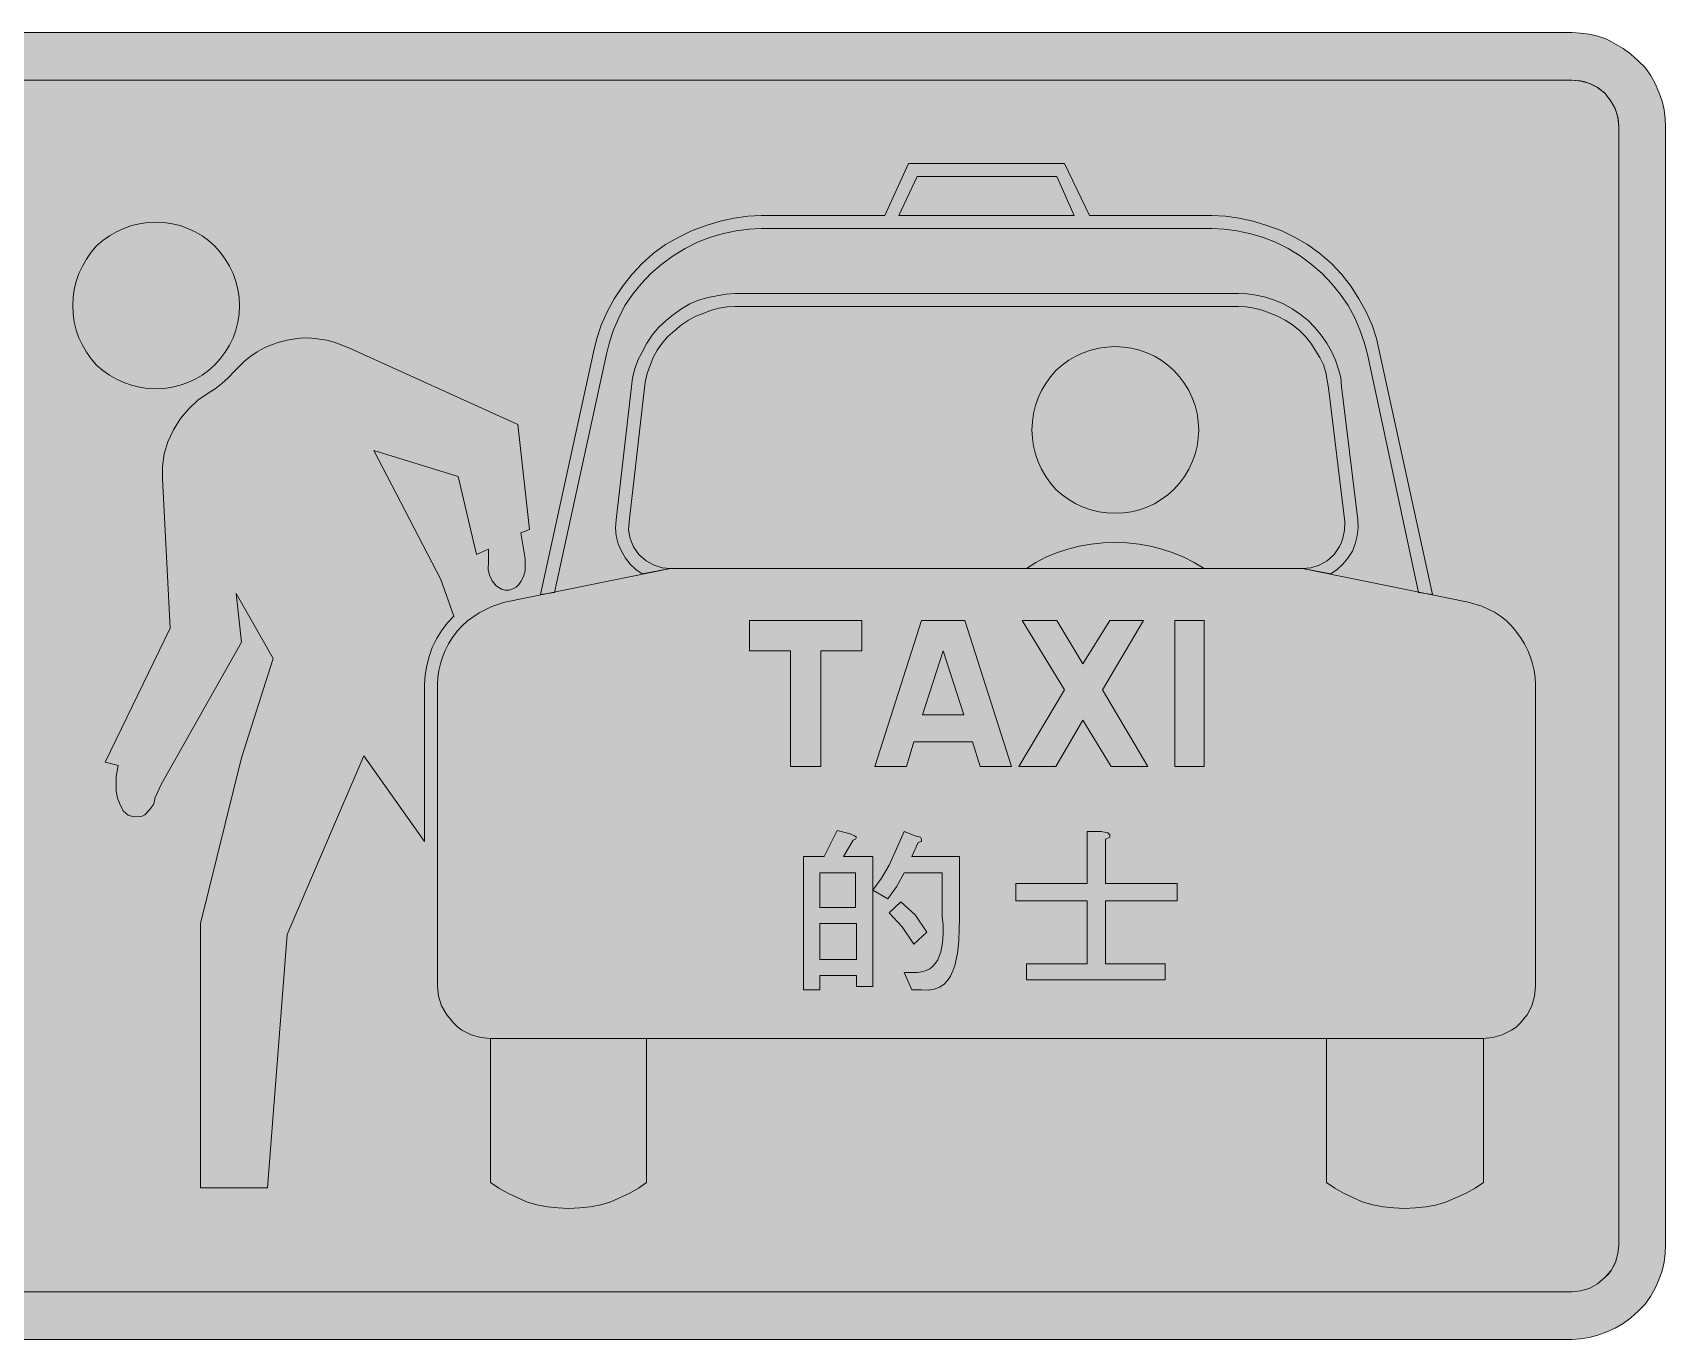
# Model space of a CAD drawing. Header units: metres. Extents: x 13 to 556, y 34 to 251.
# Drawn here: x 284.8 to 556.3, y 34.2 to 251.5 of the extents above; entities that cross this region are included whole.
import ezdxf

# ---------------------------------------------------------------- set-up
doc = ezdxf.new("R2010")
doc.units = ezdxf.units.M
for name, color, linetype, true_color in [('FILL_BLACK_000000', 7, 'Continuous', 0x000000), ('FILL_RED_FF0000', 7, 'Continuous', 0xff0000), ('FILL_WHITE_FFFFFF', 7, 'Continuous', 0xffffff)]:
    doc.layers.add(name, color=color, linetype=linetype, true_color=true_color)

msp = doc.modelspace()

# ---------------------------------------------------------------- hatches: boundary and pattern name
at = {"layer": 'FILL_BLACK_000000', "true_color": 0x000000}
h = msp.add_hatch(color=7, dxfattribs=at)
h.dxf.hatch_style = 1
h.paths.add_polyline_path([(543.59, 251.19), (545.06, 250.85), (546.54, 250.38), (549.22, 248.85), (550.51, 247.9), (551.76, 246.78), (552.88, 245.64), (553.81, 244.37), (554.57, 243.01), (555.18, 241.56), (555.73, 240.08), (556.06, 238.61), (556.22, 237.18), (556.26, 235.8), (556.26, 49.86), (556.22, 48.48), (556.06, 47.05), (555.73, 45.58), (555.18, 44.1), (554.57, 42.73), (553.81, 41.35), (552.88, 40.05), (551.76, 38.88), (550.51, 37.76), (549.22, 36.83), (547.89, 36.07), (546.54, 35.46), (545.06, 34.88), (543.59, 34.49), (542.16, 34.27), (540.78, 34.2), (29.04, 34.2), (27.66, 34.27), (26.23, 34.49), (24.76, 34.88), (23.28, 35.46), (21.91, 36.07), (20.53, 36.83), (19.23, 37.76), (18.06, 38.88), (16.94, 40.05), (16.01, 41.35), (15.25, 42.73), (14.64, 44.1), (14.06, 45.58), (13.67, 47.05), (13.45, 48.48), (13.38, 49.86), (13.38, 235.8), (13.45, 237.18), (13.67, 238.61), (14.06, 240.08), (14.64, 241.56), (15.25, 243.01), (16.01, 244.37), (16.94, 245.64), (18.06, 246.78), (19.2, 247.9), (20.47, 248.85), (21.83, 249.67), (23.28, 250.38), (24.76, 250.85), (26.23, 251.19), (27.66, 251.39), (29.04, 251.46), (540.78, 251.46), (542.16, 251.39), (543.59, 251.19)])
h.paths.add_polyline_path([(27.64, 243.43), (26.2, 243.07), (24.84, 242.4), (24.21, 241.94), (23.64, 241.38), (22.54, 240.03), (21.84, 238.68), (21.43, 237.24), (21.3, 235.8), (21.3, 49.86), (21.44, 48.46), (21.86, 47.02), (22.59, 45.66), (23.64, 44.46), (24.84, 43.41), (26.2, 42.68), (27.64, 42.26), (29.04, 42.12), (540.78, 42.12), (542.18, 42.26), (543.61, 42.68), (544.98, 43.41), (546.18, 44.46), (546.79, 45.03), (547.28, 45.65), (547.98, 46.98), (548.38, 48.49), (548.52, 49.86), (548.52, 235.8), (548.36, 237.38), (547.89, 238.86), (547.15, 240.2), (546.18, 241.38), (545.01, 242.32), (543.68, 243), (542.26, 243.4), (540.78, 243.54), (29.04, 243.54), (27.64, 243.43)], flags=16)
h = msp.add_hatch(color=7, dxfattribs=at)
h.dxf.hatch_style = 1
h.paths.add_polyline_path([(460.5, 221.04), (480.84, 221.04), (483.13, 220.94), (485.43, 220.63), (487.72, 220.13), (490.02, 219.42), (492.39, 218.54), (494.63, 217.48), (496.78, 216.23), (498.84, 214.74), (500.76, 213.05), (502.48, 211.23), (504, 209.27), (505.32, 207.18), (506.54, 205.02), (507.5, 202.84), (508.23, 200.62), (508.74, 198.36), (517.56, 158.04), (515.22, 158.4), (506.76, 198), (506.18, 200.02), (505.48, 202.05), (504.61, 204.07), (503.52, 206.1), (502.23, 207.95), (500.8, 209.72), (499.19, 211.39), (497.4, 212.94), (495.55, 214.35), (493.55, 215.59), (491.45, 216.64), (489.3, 217.44), (487.14, 218.04), (485, 218.5), (482.9, 218.78), (480.84, 218.88), (405.96, 218.88), (403.9, 218.78), (401.8, 218.5), (399.66, 218.04), (397.5, 217.44), (395.37, 216.64), (393.31, 215.59), (391.32, 214.35), (389.4, 212.94), (387.61, 211.39), (386, 209.72), (384.57, 207.95), (383.28, 206.1), (382.27, 204.07), (381.41, 202.05), (380.72, 200.02), (380.22, 198), (371.58, 158.4), (369.24, 158.04), (378.06, 198.36), (378.59, 200.62), (379.36, 202.84), (380.34, 205.02), (381.48, 207.18), (382.9, 209.27), (384.45, 211.23), (386.14, 213.05), (387.96, 214.74), (390.05, 216.23), (392.23, 217.48), (394.49, 218.54), (396.78, 219.42), (399.1, 220.13), (401.44, 220.63), (403.74, 220.94), (405.96, 221.04), (426.48, 221.04), (430.44, 229.68), (456.36, 229.68), (460.5, 221.04)])
h.paths.add_polyline_path([(455.1, 227.52), (431.88, 227.52), (428.82, 221.04), (457.98, 221.04), (455.1, 227.52)], flags=16)
h = msp.add_hatch(color=7, dxfattribs=at)
h.dxf.hatch_style = 1
h.paths.add_polyline_path([(319.13, 204.7), (318.93, 203.34), (318.6, 202.02), (318.14, 200.74), (317.56, 199.52), (316.85, 198.35), (316.01, 197.25), (315.06, 196.2), (314.07, 195.31), (312.98, 194.52), (311.83, 193.84), (310.61, 193.27), (309.33, 192.83), (308.02, 192.5), (306.69, 192.31), (305.34, 192.24), (303.94, 192.31), (302.58, 192.5), (301.26, 192.83), (299.99, 193.27), (298.76, 193.84), (297.59, 194.52), (296.49, 195.31), (295.44, 196.2), (294.55, 197.25), (293.76, 198.35), (293.08, 199.52), (292.52, 200.74), (292.07, 202.02), (291.74, 203.34), (291.55, 204.7), (291.48, 206.1), (291.55, 207.45), (291.74, 208.79), (292.07, 210.1), (292.52, 211.39), (293.08, 212.63), (293.76, 213.82), (294.55, 214.95), (295.44, 216), (296.49, 216.89), (297.59, 217.68), (298.76, 218.36), (299.99, 218.92), (301.26, 219.37), (302.58, 219.7), (303.94, 219.89), (305.34, 219.96), (306.69, 219.89), (308.02, 219.7), (309.33, 219.37), (310.61, 218.92), (311.83, 218.36), (312.98, 217.68), (314.07, 216.89), (315.06, 216), (316.01, 214.95), (316.85, 213.82), (317.56, 212.63), (318.14, 211.39), (318.6, 210.1), (318.93, 208.79), (319.13, 207.45), (319.2, 206.1), (319.13, 204.7)])
h = msp.add_hatch(color=7, dxfattribs=at)
h.dxf.hatch_style = 1
h.paths.add_polyline_path([(401.64, 205.92), (400.29, 205.85), (398.96, 205.65), (397.67, 205.31), (396.42, 204.84), (395.1, 204.34), (393.86, 203.67), (392.67, 202.87), (391.56, 201.96), (390.44, 200.95), (389.49, 199.84), (388.67, 198.67), (387.96, 197.46), (387.04, 194.94), (386.72, 193.66), (386.52, 192.42), (384, 170.1), (383.9, 168.72), (384.14, 167.33), (384.71, 165.97), (385.62, 164.7), (386.81, 163.66), (388.14, 162.9), (389.49, 162.49), (390.84, 162.36), (386.16, 161.46), (385.12, 162.2), (384.18, 163.08), (383.38, 164.09), (382.74, 165.24), (382.17, 166.49), (381.82, 167.78), (381.7, 169.11), (381.84, 170.46), (384.36, 192.6), (384.57, 194.08), (384.92, 195.55), (385.45, 196.98), (386.16, 198.36), (386.91, 199.81), (387.8, 201.17), (388.87, 202.44), (390.12, 203.58), (391.37, 204.62), (392.69, 205.56), (394.07, 206.36), (395.52, 207), (397.12, 207.43), (398.58, 207.72), (400.11, 207.97), (401.64, 208.08), (485.34, 208.08), (486.75, 208.01), (488.24, 207.81), (489.77, 207.47), (491.28, 207), (492.76, 206.36), (494.21, 205.56), (495.58, 204.62), (496.86, 203.58), (498.01, 202.44), (499.04, 201.17), (499.97, 199.81), (500.82, 198.36), (501.43, 196.99), (501.9, 195.48), (502.31, 194.11), (502.44, 192.6), (505.14, 170.46), (505.18, 169.11), (505.03, 167.78), (504.71, 166.49), (504.24, 165.24), (503.5, 164.09), (502.64, 163.08), (501.68, 162.2), (500.64, 161.46), (495.96, 162.36), (497.33, 162.5), (498.71, 162.92), (500.01, 163.65), (501.18, 164.7), (502.1, 166.05), (502.42, 166.72), (502.62, 167.4), (502.94, 168.75), (502.98, 170.1), (500.28, 192.42), (499.83, 194.94), (499.42, 196.22), (498.84, 197.46), (497.33, 199.84), (496.44, 200.95), (495.42, 201.96), (494.28, 202.87), (493.06, 203.67), (491.8, 204.34), (490.56, 204.84), (489.21, 205.31), (487.88, 205.65), (486.59, 205.85), (485.34, 205.92), (401.64, 205.92)])
h = msp.add_hatch(color=7, dxfattribs=at)
h.dxf.hatch_style = 1
h.paths.add_polyline_path([(306.24, 126.54), (305.16, 124.2), (305.1, 123.66), (304.91, 123.14), (304.26, 122.22), (303.45, 121.41), (303.05, 121.21), (302.64, 121.14), (301.6, 121.07), (300.68, 121.36), (299.93, 122), (299.4, 122.94), (298.97, 124.04), (298.68, 125.28), (298.68, 127.8), (299.04, 129.6), (296.88, 130.14), (307.68, 152.46), (306.42, 177.3), (306.42, 179.35), (306.71, 181.42), (307.31, 183.45), (308.22, 185.4), (309.4, 187.29), (310.76, 188.93), (312.3, 190.34), (313.98, 191.52), (315.16, 192.26), (316.28, 193.12), (317.32, 194.08), (318.3, 195.12), (320.08, 196.9), (321.09, 197.69), (322.17, 198.4), (323.32, 199.04), (324.53, 199.57), (325.8, 200.01), (327.12, 200.34), (328.47, 200.57), (329.82, 200.7), (331.17, 200.69), (332.52, 200.52), (333.74, 200.32), (334.95, 200), (337.38, 199.08), (365.46, 186.3), (367.44, 168.84), (366, 168.3), (366.72, 163.98), (366.72, 162), (366.43, 161.03), (366, 160.2), (365.67, 159.7), (365.21, 159.28), (364.66, 158.96), (364.02, 158.76), (363.35, 158.75), (362.74, 158.92), (361.86, 159.48), (361.19, 160.31), (360.78, 161.28), (360.56, 162.18), (360.53, 162.65), (360.6, 163.08), (360.6, 165.6), (358.62, 164.7), (355.56, 177.66), (341.52, 181.98), (352.68, 160.56), (354.84, 154.44), (353.72, 153.3), (352.77, 152.03), (351.95, 150.67), (351.24, 149.22), (350.74, 147.73), (350.34, 146.23), (350.08, 144.69), (349.98, 143.1), (349.98, 117), (339.9, 131.22), (327.12, 101.52), (323.88, 59.4), (312.72, 59.4), (312.72, 103.32), (319.56, 130.86), (324.78, 147.42), (318.66, 158.22), (319.56, 150.12), (306.24, 126.54)])
h = msp.add_hatch(color=7, dxfattribs=at)
h.dxf.hatch_style = 1
h.paths.add_polyline_path([(478.61, 184.05), (478.41, 182.71), (478.08, 181.4), (477.62, 180.11), (477.04, 178.87), (476.33, 177.68), (475.49, 176.55), (474.54, 175.5), (473.55, 174.61), (472.46, 173.82), (471.31, 173.14), (470.08, 172.57), (468.81, 172.13), (467.5, 171.8), (466.17, 171.61), (464.82, 171.54), (463.42, 171.61), (462.06, 171.8), (460.74, 172.13), (459.46, 172.57), (458.24, 173.14), (457.07, 173.82), (455.97, 174.61), (454.92, 175.5), (454.03, 176.55), (453.24, 177.68), (452.56, 178.87), (451.99, 180.11), (451.55, 181.4), (451.22, 182.71), (451.03, 184.05), (450.96, 185.4), (451.03, 186.8), (451.22, 188.16), (451.55, 189.48), (451.99, 190.75), (452.56, 191.98), (453.24, 193.15), (454.03, 194.25), (454.92, 195.3), (455.97, 196.19), (457.07, 196.98), (458.24, 197.66), (459.46, 198.22), (460.74, 198.67), (462.06, 199), (463.42, 199.19), (464.82, 199.26), (466.17, 199.19), (467.5, 199), (468.81, 198.67), (470.08, 198.22), (471.31, 197.66), (472.46, 196.98), (473.55, 196.19), (474.54, 195.3), (475.49, 194.25), (476.33, 193.15), (477.04, 191.98), (477.62, 190.75), (478.08, 189.48), (478.41, 188.16), (478.61, 186.8), (478.68, 185.4), (478.61, 184.05)])
h = msp.add_hatch(color=7, dxfattribs=at)
h.dxf.hatch_style = 1
h.paths.add_polyline_path([(450.06, 162.36), (451.61, 163.37), (453.28, 164.25), (455.05, 164.99), (456.9, 165.6), (458.82, 166.07), (460.79, 166.41), (462.8, 166.61), (464.82, 166.68), (466.81, 166.61), (468.76, 166.41), (470.67, 166.07), (472.56, 165.6), (474.42, 164.99), (476.21, 164.25), (477.93, 163.37), (479.58, 162.36), (450.06, 162.36)])
h = msp.add_hatch(color=7, dxfattribs=at)
h.dxf.hatch_style = 1
h.paths.add_polyline_path([(385.57, 59.31), (384.11, 58.48), (380.94, 57.06), (379.29, 56.59), (377.57, 56.25), (375.78, 56.05), (373.92, 55.98), (372.17, 56.05), (370.41, 56.25), (368.66, 56.59), (366.9, 57.06), (363.8, 58.48), (362.34, 59.31), (360.96, 60.3), (360.96, 84.24), (386.88, 84.24), (386.88, 60.3), (385.57, 59.31)])
h = msp.add_hatch(color=7, dxfattribs=at)
h.dxf.hatch_style = 1
h.paths.add_polyline_path([(526.02, 60.3), (524.63, 59.31), (523.16, 58.48), (519.9, 57.06), (518.25, 56.59), (516.52, 56.25), (514.74, 56.05), (512.88, 55.98), (511.12, 56.05), (509.37, 56.25), (507.61, 56.59), (505.86, 57.06), (502.75, 58.48), (501.3, 59.31), (499.92, 60.3), (499.92, 84.24), (526.02, 84.24), (526.02, 60.3)])
at = {"layer": 'FILL_RED_FF0000', "true_color": 0xff0000}
h = msp.add_hatch(color=7, dxfattribs=at)
h.dxf.hatch_style = 1
h.paths.add_polyline_path([(360.96, 84.24), (359.32, 84.38), (357.7, 84.82), (356.18, 85.61), (355.48, 86.13), (354.84, 86.76), (353.66, 88.17), (352.81, 89.68), (352.31, 91.27), (352.14, 92.88), (352.14, 143.1), (352.19, 144.25), (352.34, 145.39), (352.6, 146.52), (352.95, 147.64), (353.41, 148.75), (353.96, 149.83), (354.62, 150.89), (355.38, 151.92), (356.22, 152.82), (357.12, 153.64), (359.07, 155.02), (361.15, 156.07), (363.3, 156.78), (390.84, 162.36), (495.96, 162.36), (523.5, 156.78), (525.75, 156.1), (527.86, 155.09), (528.85, 154.45), (529.78, 153.72), (530.64, 152.87), (531.42, 151.92), (532.18, 150.89), (532.84, 149.83), (533.39, 148.75), (533.85, 147.64), (534.2, 146.52), (534.46, 145.39), (534.61, 144.25), (534.66, 143.1), (534.66, 92.88), (534.52, 91.27), (534.07, 89.68), (533.29, 88.17), (532.14, 86.76), (531.44, 86.13), (530.7, 85.61), (529.15, 84.82), (527.56, 84.38), (526.02, 84.24), (360.96, 84.24)])
at = {"layer": 'FILL_WHITE_FFFFFF', "true_color": 0xffffff}
h = msp.add_hatch(color=7, dxfattribs=at)
h.dxf.hatch_style = 1
h.paths.add_polyline_path([(540.78, 243.54), (542.15, 243.47), (542.88, 243.31), (543.66, 243), (544.99, 242.32), (546.18, 241.38), (547.28, 240.03), (547.98, 238.68), (548.39, 237.24), (548.52, 235.8), (548.52, 49.86), (548.38, 48.46), (547.96, 47.02), (547.23, 45.66), (546.18, 44.46), (544.98, 43.41), (543.62, 42.68), (542.18, 42.26), (540.78, 42.12), (29.04, 42.12), (27.64, 42.26), (26.2, 42.68), (24.84, 43.41), (23.64, 44.46), (23.03, 45.03), (22.54, 45.65), (21.84, 46.98), (21.43, 48.49), (21.3, 49.86), (21.3, 235.8), (21.44, 237.38), (21.86, 238.86), (22.59, 240.2), (23.64, 241.38), (24.81, 242.32), (26.14, 243), (27.56, 243.4), (29.04, 243.54), (540.78, 243.54)])
h = msp.add_hatch(color=7, dxfattribs=at)
h.dxf.hatch_style = 1
h.paths.add_polyline_path([(415.86, 129.42), (410.82, 129.42), (410.82, 148.68), (403.98, 148.68), (403.98, 153.72), (422.7, 153.72), (422.7, 148.68), (415.86, 148.68), (415.86, 129.42)])
h = msp.add_hatch(color=7, dxfattribs=at)
h.dxf.hatch_style = 1
h.paths.add_polyline_path([(441.06, 133.56), (431.34, 133.56), (430.08, 129.42), (424.86, 129.42), (432.6, 153.72), (439.8, 153.72), (447.54, 129.42), (442.32, 129.42), (441.06, 133.56)])
h.paths.add_polyline_path([(432.78, 138.06), (439.62, 138.06), (436.2, 148.68), (432.78, 138.06)], flags=16)
h = msp.add_hatch(color=7, dxfattribs=at)
h.dxf.hatch_style = 1
h.paths.add_polyline_path([(455.1, 153.72), (459.42, 146.52), (463.92, 153.72), (469.5, 153.72), (462.66, 142.2), (470.22, 129.42), (464.1, 129.42), (459.42, 137.16), (454.92, 129.42), (448.8, 129.42), (456.36, 142.2), (449.34, 153.72), (455.1, 153.72)])
h = msp.add_hatch(color=7, dxfattribs=at)
h.dxf.hatch_style = 1
h.paths.add_polyline_path([(479.58, 153.72), (479.58, 129.42), (474.72, 129.42), (474.72, 153.72), (479.58, 153.72)])
h = msp.add_hatch(color=7, dxfattribs=at)
h.dxf.hatch_style = 1
h.paths.add_polyline_path([(421.8, 117.72), (421.62, 117.36), (421.26, 117.18), (419.64, 114.48), (424.5, 114.48), (424.5, 92.88), (421.8, 92.88), (421.8, 94.68), (415.68, 94.68), (415.68, 92.34), (412.98, 92.34), (412.98, 114.48), (416.4, 114.48), (418.56, 118.8), (420.72, 118.26), (421.44, 117.9), (421.8, 117.72)])
h.paths.add_polyline_path([(415.68, 111.78), (415.68, 106.02), (421.62, 106.02), (421.62, 111.78), (415.68, 111.78)], flags=16)
h.paths.add_polyline_path([(421.8, 103.32), (415.68, 103.32), (415.68, 97.38), (421.8, 97.38), (421.8, 103.32)], flags=16)
h = msp.add_hatch(color=7, dxfattribs=at)
h.dxf.hatch_style = 1
h.paths.add_polyline_path([(432.42, 117.72), (432.6, 117.36), (432.6, 117), (432.06, 116.82), (430.98, 114.48), (438.9, 114.48), (438.9, 104.22), (438.8, 100.48), (438.58, 98.39), (438.14, 96.37), (437.82, 95.45), (437.41, 94.6), (436.9, 93.85), (436.29, 93.22), (435.57, 92.74), (434.72, 92.41), (433.73, 92.27), (432.6, 92.34), (430.98, 92.34), (429.72, 95.22), (431.88, 95.22), (432.67, 95.3), (433.36, 95.51), (433.96, 95.82), (434.48, 96.24), (434.92, 96.74), (435.29, 97.32), (435.81, 98.65), (436.11, 100.12), (436.21, 101.64), (436.17, 103.1), (436.02, 104.4), (436.02, 111.78), (429.72, 111.78), (428.46, 109.44), (427.02, 107.46), (424.5, 108.9), (425.94, 110.88), (427.2, 113.04), (428.46, 115.74), (429.72, 118.62), (431.52, 117.9), (432.42, 117.72)])
h = msp.add_hatch(color=7, dxfattribs=at)
h.dxf.hatch_style = 1
h.paths.add_polyline_path([(463.56, 118.44), (463.92, 118.08), (463.92, 117.72), (463.2, 117.36), (463.2, 109.98), (475.08, 109.98), (475.08, 107.1), (463.2, 107.1), (463.2, 96.66), (473.1, 96.66), (473.1, 93.96), (450.06, 93.96), (450.06, 96.66), (460.14, 96.66), (460.14, 107.1), (448.26, 107.1), (448.26, 109.98), (460.14, 109.98), (460.14, 118.62), (462.48, 118.62), (463.56, 118.44)])
h = msp.add_hatch(color=7, dxfattribs=at)
h.dxf.hatch_style = 1
h.paths.add_polyline_path([(431.52, 104.76), (433.5, 101.88), (431.34, 99.9), (429.36, 102.78), (427.2, 105.12), (429.18, 106.92), (431.52, 104.76)])

# ---------------------------------------------------------------- linework, layer by layer
at = {"layer": 'FILL_BLACK_000000', "lineweight": 0, "true_color": 0x000000}
for points in [[(29.04, 251.46), (540.78, 251.46), (542.16, 251.39), (543.59, 251.19), (545.06, 250.85), (546.54, 250.38), (549.22, 248.85), (550.51, 247.9), (551.76, 246.78), (552.88, 245.64), (553.81, 244.37), (554.57, 243.01), (555.18, 241.56), (555.73, 240.08), (556.06, 238.61), (556.22, 237.18), (556.26, 235.8), (556.26, 49.86), (556.22, 48.48), (556.06, 47.05), (555.73, 45.58), (555.18, 44.1), (554.57, 42.73), (553.81, 41.35), (552.88, 40.05), (551.76, 38.88), (550.51, 37.76), (549.22, 36.83), (547.89, 36.07), (546.54, 35.46), (545.06, 34.88), (543.59, 34.49), (542.16, 34.27), (540.78, 34.2), (29.04, 34.2)], [(29.04, 42.12), (540.78, 42.12), (542.18, 42.26), (543.61, 42.68), (544.98, 43.41), (546.18, 44.46), (546.79, 45.03), (547.28, 45.65), (547.98, 46.98), (548.38, 48.49), (548.52, 49.86), (548.52, 235.8), (548.36, 237.38), (547.89, 238.86), (547.15, 240.2), (546.18, 241.38), (545.01, 242.32), (543.68, 243), (542.26, 243.4), (540.78, 243.54), (29.04, 243.54)]]:
    msp.add_lwpolyline(points, dxfattribs=at)
for points in [[(460.5, 221.04), (480.84, 221.04), (483.13, 220.94), (485.43, 220.63), (487.72, 220.13), (490.02, 219.42), (492.39, 218.54), (494.63, 217.48), (496.78, 216.23), (498.84, 214.74), (500.76, 213.05), (502.48, 211.23), (504, 209.27), (505.32, 207.18), (506.54, 205.02), (507.5, 202.84), (508.23, 200.62), (508.74, 198.36), (517.56, 158.04), (515.22, 158.4), (506.76, 198), (506.18, 200.02), (505.48, 202.05), (504.61, 204.07), (503.52, 206.1), (502.23, 207.95), (500.8, 209.72), (499.19, 211.39), (497.4, 212.94), (495.55, 214.35), (493.55, 215.59), (491.45, 216.64), (489.3, 217.44), (487.14, 218.04), (485, 218.5), (482.9, 218.78), (480.84, 218.88), (405.96, 218.88), (403.9, 218.78), (401.8, 218.5), (399.66, 218.04), (397.5, 217.44), (395.37, 216.64), (393.31, 215.59), (391.32, 214.35), (389.4, 212.94), (387.61, 211.39), (386, 209.72), (384.57, 207.95), (383.28, 206.1), (382.27, 204.07), (381.41, 202.05), (380.72, 200.02), (380.22, 198), (371.58, 158.4), (369.24, 158.04), (378.06, 198.36), (378.59, 200.62), (379.36, 202.84), (380.34, 205.02), (381.48, 207.18), (382.9, 209.27), (384.45, 211.23), (386.14, 213.05), (387.96, 214.74), (390.05, 216.23), (392.23, 217.48), (394.49, 218.54), (396.78, 219.42), (399.1, 220.13), (401.44, 220.63), (403.74, 220.94), (405.96, 221.04), (426.48, 221.04), (430.44, 229.68), (456.36, 229.68)], [(455.1, 227.52), (431.88, 227.52), (428.82, 221.04), (457.98, 221.04)], [(319.13, 204.7), (318.93, 203.34), (318.6, 202.02), (318.14, 200.74), (317.56, 199.52), (316.85, 198.35), (316.01, 197.25), (315.06, 196.2), (314.07, 195.31), (312.98, 194.52), (311.83, 193.84), (310.61, 193.27), (309.33, 192.83), (308.02, 192.5), (306.69, 192.31), (305.34, 192.24), (303.94, 192.31), (302.58, 192.5), (301.26, 192.83), (299.99, 193.27), (298.76, 193.84), (297.59, 194.52), (296.49, 195.31), (295.44, 196.2), (294.55, 197.25), (293.76, 198.35), (293.08, 199.52), (292.52, 200.74), (292.07, 202.02), (291.74, 203.34), (291.55, 204.7), (291.48, 206.1), (291.55, 207.45), (291.74, 208.79), (292.07, 210.1), (292.52, 211.39), (293.08, 212.63), (293.76, 213.82), (294.55, 214.95), (295.44, 216), (296.49, 216.89), (297.59, 217.68), (298.76, 218.36), (299.99, 218.92), (301.26, 219.37), (302.58, 219.7), (303.94, 219.89), (305.34, 219.96), (306.69, 219.89), (308.02, 219.7), (309.33, 219.37), (310.61, 218.92), (311.83, 218.36), (312.98, 217.68), (314.07, 216.89), (315.06, 216), (316.01, 214.95), (316.85, 213.82), (317.56, 212.63), (318.14, 211.39), (318.6, 210.1), (318.93, 208.79), (319.13, 207.45), (319.2, 206.1)], [(401.64, 205.92), (400.29, 205.85), (398.96, 205.65), (397.67, 205.31), (396.42, 204.84), (395.1, 204.34), (393.86, 203.67), (392.67, 202.87), (391.56, 201.96), (390.44, 200.95), (389.49, 199.84), (388.67, 198.67), (387.96, 197.46), (387.04, 194.94), (386.72, 193.66), (386.52, 192.42), (384, 170.1), (383.9, 168.72), (384.14, 167.33), (384.71, 165.97), (385.62, 164.7), (386.81, 163.66), (388.14, 162.9), (389.49, 162.49), (390.84, 162.36), (386.16, 161.46), (385.12, 162.2), (384.18, 163.08), (383.38, 164.09), (382.74, 165.24), (382.17, 166.49), (381.82, 167.78), (381.7, 169.11), (381.84, 170.46), (384.36, 192.6), (384.57, 194.08), (384.92, 195.55), (385.45, 196.98), (386.16, 198.36), (386.91, 199.81), (387.8, 201.17), (388.87, 202.44), (390.12, 203.58), (391.37, 204.62), (392.69, 205.56), (394.07, 206.36), (395.52, 207), (397.12, 207.43), (398.58, 207.72), (400.11, 207.97), (401.64, 208.08), (485.34, 208.08), (486.75, 208.01), (488.24, 207.81), (489.77, 207.47), (491.28, 207), (492.76, 206.36), (494.21, 205.56), (495.58, 204.62), (496.86, 203.58), (498.01, 202.44), (499.04, 201.17), (499.97, 199.81), (500.82, 198.36), (501.43, 196.99), (501.9, 195.48), (502.31, 194.11), (502.44, 192.6), (505.14, 170.46), (505.18, 169.11), (505.03, 167.78), (504.71, 166.49), (504.24, 165.24), (503.5, 164.09), (502.64, 163.08), (501.68, 162.2), (500.64, 161.46), (495.96, 162.36), (497.33, 162.5), (498.71, 162.92), (500.01, 163.65), (501.18, 164.7), (502.1, 166.05), (502.42, 166.72), (502.62, 167.4), (502.94, 168.75), (502.98, 170.1), (500.28, 192.42), (499.83, 194.94), (499.42, 196.22), (498.84, 197.46), (497.33, 199.84), (496.44, 200.95), (495.42, 201.96), (494.28, 202.87), (493.06, 203.67), (491.8, 204.34), (490.56, 204.84), (489.21, 205.31), (487.88, 205.65), (486.59, 205.85), (485.34, 205.92)], [(306.24, 126.54), (305.16, 124.2), (305.1, 123.66), (304.91, 123.14), (304.26, 122.22), (303.45, 121.41), (303.05, 121.21), (302.64, 121.14), (301.6, 121.07), (300.68, 121.36), (299.93, 122), (299.4, 122.94), (298.97, 124.04), (298.68, 125.28), (298.68, 127.8), (299.04, 129.6), (296.88, 130.14), (307.68, 152.46), (306.42, 177.3), (306.42, 179.35), (306.71, 181.42), (307.31, 183.45), (308.22, 185.4), (309.4, 187.29), (310.76, 188.93), (312.3, 190.34), (313.98, 191.52), (315.16, 192.26), (316.28, 193.12), (317.32, 194.08), (318.3, 195.12), (320.08, 196.9), (321.09, 197.69), (322.17, 198.4), (323.32, 199.04), (324.53, 199.57), (325.8, 200.01), (327.12, 200.34), (328.47, 200.57), (329.82, 200.7), (331.17, 200.69), (332.52, 200.52), (333.74, 200.32), (334.95, 200), (337.38, 199.08), (365.46, 186.3), (367.44, 168.84), (366, 168.3), (366.72, 163.98), (366.72, 162), (366.43, 161.03), (366, 160.2), (365.67, 159.7), (365.21, 159.28), (364.66, 158.96), (364.02, 158.76), (363.35, 158.75), (362.74, 158.92), (361.86, 159.48), (361.19, 160.31), (360.78, 161.28), (360.56, 162.18), (360.53, 162.65), (360.6, 163.08), (360.6, 165.6), (358.62, 164.7), (355.56, 177.66), (341.52, 181.98), (352.68, 160.56), (354.84, 154.44), (353.72, 153.3), (352.77, 152.03), (351.95, 150.67), (351.24, 149.22), (350.74, 147.73), (350.34, 146.23), (350.08, 144.69), (349.98, 143.1), (349.98, 117), (339.9, 131.22), (327.12, 101.52), (323.88, 59.4), (312.72, 59.4), (312.72, 103.32), (319.56, 130.86), (324.78, 147.42), (318.66, 158.22), (319.56, 150.12)], [(478.61, 184.05), (478.41, 182.71), (478.08, 181.4), (477.62, 180.11), (477.04, 178.87), (476.33, 177.68), (475.49, 176.55), (474.54, 175.5), (473.55, 174.61), (472.46, 173.82), (471.31, 173.14), (470.08, 172.57), (468.81, 172.13), (467.5, 171.8), (466.17, 171.61), (464.82, 171.54), (463.42, 171.61), (462.06, 171.8), (460.74, 172.13), (459.46, 172.57), (458.24, 173.14), (457.07, 173.82), (455.97, 174.61), (454.92, 175.5), (454.03, 176.55), (453.24, 177.68), (452.56, 178.87), (451.99, 180.11), (451.55, 181.4), (451.22, 182.71), (451.03, 184.05), (450.96, 185.4), (451.03, 186.8), (451.22, 188.16), (451.55, 189.48), (451.99, 190.75), (452.56, 191.98), (453.24, 193.15), (454.03, 194.25), (454.92, 195.3), (455.97, 196.19), (457.07, 196.98), (458.24, 197.66), (459.46, 198.22), (460.74, 198.67), (462.06, 199), (463.42, 199.19), (464.82, 199.26), (466.17, 199.19), (467.5, 199), (468.81, 198.67), (470.08, 198.22), (471.31, 197.66), (472.46, 196.98), (473.55, 196.19), (474.54, 195.3), (475.49, 194.25), (476.33, 193.15), (477.04, 191.98), (477.62, 190.75), (478.08, 189.48), (478.41, 188.16), (478.61, 186.8), (478.68, 185.4)], [(450.06, 162.36), (451.61, 163.37), (453.28, 164.25), (455.05, 164.99), (456.9, 165.6), (458.82, 166.07), (460.79, 166.41), (462.8, 166.61), (464.82, 166.68), (466.81, 166.61), (468.76, 166.41), (470.67, 166.07), (472.56, 165.6), (474.42, 164.99), (476.21, 164.25), (477.93, 163.37), (479.58, 162.36)], [(385.57, 59.31), (384.11, 58.48), (380.94, 57.06), (379.29, 56.59), (377.57, 56.25), (375.78, 56.05), (373.92, 55.98), (372.17, 56.05), (370.41, 56.25), (368.66, 56.59), (366.9, 57.06), (363.8, 58.48), (362.34, 59.31), (360.96, 60.3), (360.96, 84.24), (386.88, 84.24), (386.88, 60.3)], [(526.02, 60.3), (524.63, 59.31), (523.16, 58.48), (519.9, 57.06), (518.25, 56.59), (516.52, 56.25), (514.74, 56.05), (512.88, 55.98), (511.12, 56.05), (509.37, 56.25), (507.61, 56.59), (505.86, 57.06), (502.75, 58.48), (501.3, 59.31), (499.92, 60.3), (499.92, 84.24), (526.02, 84.24)]]:
    msp.add_lwpolyline(points, close=True, dxfattribs=at)
at = {"layer": 'FILL_RED_FF0000', "lineweight": 0, "true_color": 0xff0000}
msp.add_lwpolyline([(360.96, 84.24), (359.32, 84.38), (357.7, 84.82), (356.18, 85.61), (355.48, 86.13), (354.84, 86.76), (353.66, 88.17), (352.81, 89.68), (352.31, 91.27), (352.14, 92.88), (352.14, 143.1), (352.19, 144.25), (352.34, 145.39), (352.6, 146.52), (352.95, 147.64), (353.41, 148.75), (353.96, 149.83), (354.62, 150.89), (355.38, 151.92), (356.22, 152.82), (357.12, 153.64), (359.07, 155.02), (361.15, 156.07), (363.3, 156.78), (390.84, 162.36), (495.96, 162.36), (523.5, 156.78), (525.75, 156.1), (527.86, 155.09), (528.85, 154.45), (529.78, 153.72), (530.64, 152.87), (531.42, 151.92), (532.18, 150.89), (532.84, 149.83), (533.39, 148.75), (533.85, 147.64), (534.2, 146.52), (534.46, 145.39), (534.61, 144.25), (534.66, 143.1), (534.66, 92.88), (534.52, 91.27), (534.07, 89.68), (533.29, 88.17), (532.14, 86.76), (531.44, 86.13), (530.7, 85.61), (529.15, 84.82), (527.56, 84.38), (526.02, 84.24)], close=True, dxfattribs=at)
at = {"layer": 'FILL_WHITE_FFFFFF', "lineweight": 0, "true_color": 0xffffff}
msp.add_lwpolyline([(29.04, 243.54), (540.78, 243.54), (542.15, 243.47), (542.88, 243.31), (543.66, 243), (544.99, 242.32), (546.18, 241.38), (547.28, 240.03), (547.98, 238.68), (548.39, 237.24), (548.52, 235.8), (548.52, 49.86), (548.38, 48.46), (547.96, 47.02), (547.23, 45.66), (546.18, 44.46), (544.98, 43.41), (543.62, 42.68), (542.18, 42.26), (540.78, 42.12), (29.04, 42.12)], dxfattribs=at)
for points in [[(415.86, 129.42), (410.82, 129.42), (410.82, 148.68), (403.98, 148.68), (403.98, 153.72), (422.7, 153.72), (422.7, 148.68), (415.86, 148.68)], [(441.06, 133.56), (431.34, 133.56), (430.08, 129.42), (424.86, 129.42), (432.6, 153.72), (439.8, 153.72), (447.54, 129.42), (442.32, 129.42)], [(455.1, 153.72), (459.42, 146.52), (463.92, 153.72), (469.5, 153.72), (462.66, 142.2), (470.22, 129.42), (464.1, 129.42), (459.42, 137.16), (454.92, 129.42), (448.8, 129.42), (456.36, 142.2), (449.34, 153.72)], [(479.58, 153.72), (479.58, 129.42), (474.72, 129.42), (474.72, 153.72)], [(432.78, 138.06), (439.62, 138.06), (436.2, 148.68)], [(421.8, 117.72), (421.62, 117.36), (421.26, 117.18), (419.64, 114.48), (424.5, 114.48), (424.5, 92.88), (421.8, 92.88), (421.8, 94.68), (415.68, 94.68), (415.68, 92.34), (412.98, 92.34), (412.98, 114.48), (416.4, 114.48), (418.56, 118.8), (420.72, 118.26), (421.44, 117.9)], [(432.42, 117.72), (432.6, 117.36), (432.6, 117), (432.06, 116.82), (430.98, 114.48), (438.9, 114.48), (438.9, 104.22), (438.8, 100.48), (438.58, 98.39), (438.14, 96.37), (437.82, 95.45), (437.41, 94.6), (436.9, 93.85), (436.29, 93.22), (435.57, 92.74), (434.72, 92.41), (433.73, 92.27), (432.6, 92.34), (430.98, 92.34), (429.72, 95.22), (431.88, 95.22), (432.67, 95.3), (433.36, 95.51), (433.96, 95.82), (434.48, 96.24), (434.92, 96.74), (435.29, 97.32), (435.81, 98.65), (436.11, 100.12), (436.21, 101.64), (436.17, 103.1), (436.02, 104.4), (436.02, 111.78), (429.72, 111.78), (428.46, 109.44), (427.02, 107.46), (424.5, 108.9), (425.94, 110.88), (427.2, 113.04), (428.46, 115.74), (429.72, 118.62), (431.52, 117.9)], [(463.56, 118.44), (463.92, 118.08), (463.92, 117.72), (463.2, 117.36), (463.2, 109.98), (475.08, 109.98), (475.08, 107.1), (463.2, 107.1), (463.2, 96.66), (473.1, 96.66), (473.1, 93.96), (450.06, 93.96), (450.06, 96.66), (460.14, 96.66), (460.14, 107.1), (448.26, 107.1), (448.26, 109.98), (460.14, 109.98), (460.14, 118.62), (462.48, 118.62)], [(415.68, 111.78), (415.68, 106.02), (421.62, 106.02), (421.62, 111.78)], [(431.52, 104.76), (433.5, 101.88), (431.34, 99.9), (429.36, 102.78), (427.2, 105.12), (429.18, 106.92)], [(421.8, 103.32), (415.68, 103.32), (415.68, 97.38), (421.8, 97.38)]]:
    msp.add_lwpolyline(points, close=True, dxfattribs=at)

doc.saveas('drawing.dxf')
